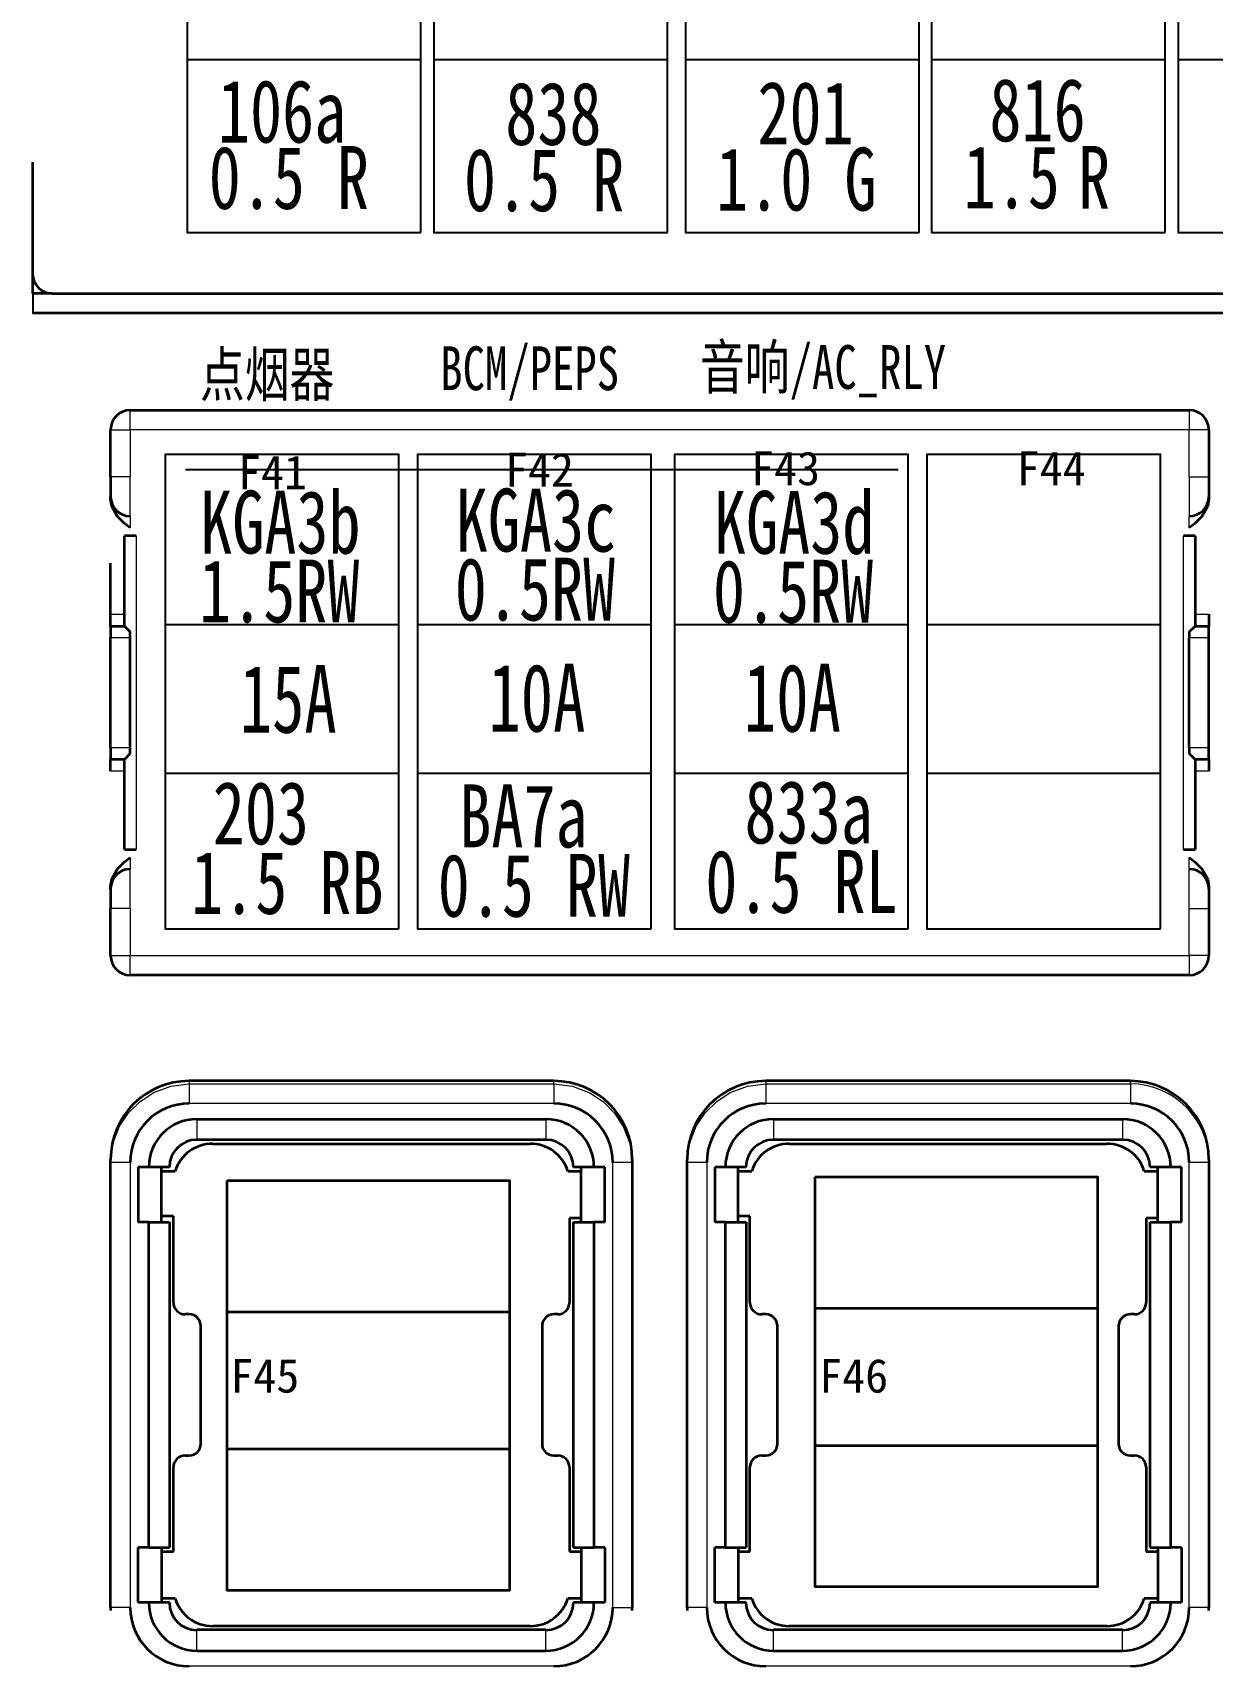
# Model space of a CAD drawing. Header units: millimetres. Extents: x 17 to 3784, y 12 to 1382.
# Drawn here: x 964.18 to 973.02, y 1084.94 to 1097.18 of the extents above; entities that cross this region are included whole.
import ezdxf

# ---------------------------------------------------------------- set-up
doc = ezdxf.new("R2010")
doc.units = ezdxf.units.MM
for name, color, linetype, lineweight in [('0层_1', 7, 'Continuous', 25), ('图层8-0000', 3, 'Continuous', 15), ('粗实线层', 7, 'Continuous', 35)]:
    doc.layers.add(name, color=color, linetype=linetype, lineweight=lineweight)
doc.styles.add('FangSong_GB2312_Style', font='simfang.ttf')
doc.styles.add('HZ', font='', dxfattribs={"width": 0.7})
doc.styles.add('HZTXT', font='', dxfattribs={"width": 0.75})
doc.styles.add('样式 2', font='', dxfattribs={"width": 0.75})
doc.styles.get('HZ').set_extended_font_data('宋体')
doc.styles.get('HZTXT').set_extended_font_data('宋体')
doc.styles.get('样式 2').set_extended_font_data('宋体')

msp = doc.modelspace()

# ---------------------------------------------------------------- linework, layer by layer
at = {"color": 0, "lineweight": 35, "ltscale": 0.071187}
msp.add_line((964.183, 1096.206), (964.183, 1095.37), dxfattribs=at)
at = {"color": 0, "lineweight": 35, "ltscale": 0.0125}
for p, q in [((964.183, 1095.37), (964.183, 1095.223)), ((964.33, 1095.223), (964.183, 1095.223)), ((964.767, 1093.849), (964.767, 1093.702)), ((972.994, 1093.849), (972.994, 1093.702)), ((964.767, 1090.764), (964.767, 1090.617)), ((972.994, 1090.764), (972.994, 1090.617))]:
    msp.add_line(p, q, dxfattribs=at)
msp.add_line((964.185, 1095.225), (964.185, 1095.074))
at = {"color": 0, "lineweight": 35}
for p, q in [((964.33, 1095.223), (1004.429, 1095.223)), ((964.914, 1094.348), (972.847, 1094.348)), ((972.847, 1090.117), (964.914, 1090.117))]:
    msp.add_line(p, q, dxfattribs=at)
at = {"color": 0, "lineweight": 35, "ltscale": 0.272501}
msp.add_line((975.789, 1095.076), (964.185, 1095.076), dxfattribs=at)
at = {"color": 0, "lineweight": 13, "ltscale": 0.0125}
for p, q in [((964.914, 1094.202), (964.914, 1094.348)), ((972.847, 1094.348), (972.847, 1094.202)), ((964.767, 1094.202), (964.914, 1094.202)), ((972.994, 1094.202), (972.847, 1094.202)), ((964.914, 1093.849), (964.767, 1093.849)), ((972.847, 1093.849), (972.994, 1093.849)), ((964.914, 1092.644), (964.767, 1092.644)), ((972.994, 1092.644), (972.847, 1092.644)), ((964.767, 1091.822), (964.914, 1091.822)), ((972.847, 1091.822), (972.994, 1091.822)), ((964.914, 1090.617), (964.767, 1090.617)), ((972.847, 1090.617), (972.994, 1090.617)), ((964.767, 1090.264), (964.914, 1090.264)), ((964.914, 1090.117), (964.914, 1090.264)), ((972.994, 1090.264), (972.847, 1090.264)), ((972.847, 1090.264), (972.847, 1090.117)), ((964.914, 1088.714), (964.767, 1088.714)), ((968.675, 1088.714), (968.528, 1088.714)), ((969.233, 1088.714), (969.086, 1088.714)), ((972.994, 1088.714), (972.847, 1088.714)), ((964.914, 1085.38), (964.767, 1085.38)), ((968.528, 1085.38), (968.675, 1085.38)), ((969.233, 1085.38), (969.086, 1085.38)), ((972.994, 1085.38), (972.847, 1085.38))]:
    msp.add_line(p, q, dxfattribs=at)
at = {"color": 0, "lineweight": 35, "ltscale": 0.03}
for p, q in [((964.767, 1093.849), (964.767, 1094.202)), ((972.994, 1094.202), (972.994, 1093.849)), ((964.767, 1090.264), (964.767, 1090.617)), ((972.994, 1090.617), (972.994, 1090.264))]:
    msp.add_line(p, q, dxfattribs=at)
at = {"color": 0, "lineweight": 13}
for p, q in [((972.847, 1094.202), (964.914, 1094.202)), ((964.914, 1090.264), (972.847, 1090.264))]:
    msp.add_line(p, q, dxfattribs=at)
at = {"color": 0, "lineweight": 13, "ltscale": 0.03}
for p, q in [((964.914, 1094.202), (964.914, 1093.849)), ((972.847, 1093.849), (972.847, 1094.202)), ((964.914, 1090.617), (964.914, 1090.264)), ((972.847, 1090.264), (972.847, 1090.617))]:
    msp.add_line(p, q, dxfattribs=at)
at = {"color": 0, "lineweight": 13, "ltscale": 0.025}
for p, q in [((964.914, 1093.555), (964.914, 1093.849)), ((972.847, 1093.849), (972.847, 1093.555)), ((964.914, 1090.617), (964.914, 1090.911)), ((972.847, 1090.617), (972.847, 1090.911))]:
    msp.add_line(p, q, dxfattribs=at)
at = {"color": 6}
msp.add_line((965.329, 1093.905), (970.667, 1093.905), dxfattribs=at)
at = {"color": 0, "lineweight": 35, "ltscale": 0.001453}
msp.add_line((964.767, 1093.685), (964.767, 1093.702), dxfattribs=at)
at = {"color": 0, "lineweight": 35, "ltscale": 0.00146}
for p, q in [((972.994, 1093.702), (972.994, 1093.685)), ((964.767, 1090.764), (964.767, 1090.781)), ((972.994, 1090.781), (972.994, 1090.764))]:
    msp.add_line(p, q, dxfattribs=at)
at = {"color": 0, "lineweight": 13, "ltscale": 0.0075}
for p, q in [((964.914, 1093.555), (964.914, 1093.467)), ((972.847, 1093.467), (972.847, 1093.555)), ((964.914, 1090.999), (964.914, 1090.911)), ((972.847, 1090.911), (972.847, 1090.999))]:
    msp.add_line(p, q, dxfattribs=at)
at = {"color": 0, "lineweight": 35, "ltscale": 0.0575}
for p, q in [((964.87, 1092.732), (964.87, 1093.408)), ((972.891, 1093.408), (972.891, 1092.732)), ((964.87, 1091.058), (964.87, 1091.733)), ((972.891, 1091.733), (972.891, 1091.058))]:
    msp.add_line(p, q, dxfattribs=at)
at = {"color": 0, "lineweight": 35, "ltscale": 0.0075}
for p, q in [((964.958, 1093.408), (964.87, 1093.408)), ((972.891, 1093.408), (972.803, 1093.408)), ((964.767, 1092.732), (964.767, 1092.821)), ((972.994, 1092.821), (972.994, 1092.732)), ((964.767, 1092.732), (964.767, 1092.644)), ((972.994, 1092.644), (972.994, 1092.732)), ((964.767, 1091.822), (964.767, 1091.733)), ((972.994, 1091.733), (972.994, 1091.822)), ((964.767, 1091.645), (964.767, 1091.733)), ((972.994, 1091.733), (972.994, 1091.645)), ((964.87, 1091.058), (964.958, 1091.058)), ((972.803, 1091.058), (972.891, 1091.058)), ((965.237, 1088.31), (965.149, 1088.31)), ((969.556, 1088.31), (969.468, 1088.31)), ((972.612, 1088.296), (972.524, 1088.296)), ((965.149, 1085.798), (965.237, 1085.798)), ((969.468, 1085.798), (969.556, 1085.798)), ((972.524, 1085.798), (972.612, 1085.798))]:
    msp.add_line(p, q, dxfattribs=at)
at = {"color": 0, "lineweight": 13, "ltscale": 0.2}
for p, q in [((964.958, 1093.408), (964.958, 1091.058)), ((972.803, 1091.058), (972.803, 1093.408))]:
    msp.add_line(p, q, dxfattribs=at)
at = {"color": 0, "lineweight": 35, "ltscale": 0.0325}
msp.add_line((964.767, 1092.821), (964.767, 1093.203), dxfattribs=at)
at = {"color": 0, "lineweight": 13, "ltscale": 0.008749}
for p, q in [((964.767, 1092.821), (964.87, 1092.821)), ((964.87, 1091.645), (964.767, 1091.645))]:
    msp.add_line(p, q, dxfattribs=at)
at = {"color": 0, "lineweight": 13, "ltscale": 0.008751}
for p, q in [((972.891, 1092.821), (972.994, 1092.821)), ((972.994, 1091.645), (972.891, 1091.645))]:
    msp.add_line(p, q, dxfattribs=at)
at = {"color": 0, "lineweight": 35, "ltscale": 0.008749}
for p, q in [((964.767, 1092.732), (964.87, 1092.732)), ((964.87, 1091.733), (964.767, 1091.733))]:
    msp.add_line(p, q, dxfattribs=at)
at = {"color": 0, "lineweight": 35, "ltscale": 0.07}
for p, q in [((964.767, 1091.822), (964.767, 1092.644)), ((964.914, 1091.822), (964.914, 1092.644)), ((972.847, 1091.822), (972.847, 1092.644)), ((972.994, 1091.822), (972.994, 1092.644))]:
    msp.add_line(p, q, dxfattribs=at)
at = {"color": 0, "lineweight": 35, "ltscale": 0.005304}
for p, q in [((964.87, 1092.732), (964.914, 1092.688)), ((964.914, 1091.777), (964.87, 1091.733))]:
    msp.add_line(p, q, dxfattribs=at)
at = {"color": 0, "lineweight": 35, "ltscale": 0.00375}
for p, q in [((964.914, 1092.644), (964.914, 1092.688)), ((972.847, 1092.688), (972.847, 1092.644)), ((964.914, 1091.777), (964.914, 1091.822)), ((972.847, 1091.822), (972.847, 1091.777))]:
    msp.add_line(p, q, dxfattribs=at)
at = {"color": 0, "lineweight": 35, "ltscale": 0.005303}
for p, q in [((972.847, 1092.688), (972.891, 1092.732)), ((972.891, 1091.733), (972.847, 1091.777))]:
    msp.add_line(p, q, dxfattribs=at)
at = {"color": 0, "lineweight": 35, "ltscale": 0.008751}
for p, q in [((972.891, 1092.732), (972.994, 1092.732)), ((972.994, 1091.733), (972.891, 1091.733))]:
    msp.add_line(p, q, dxfattribs=at)
at = {"color": 0, "lineweight": 35, "ltscale": 0.2325}
msp.add_line((968.087, 1089.324), (965.355, 1089.324), dxfattribs=at)
at = {"color": 0, "lineweight": 13, "ltscale": 0.001877}
for p, q in [((965.355, 1089.324), (965.355, 1089.302)), ((968.087, 1089.302), (968.087, 1089.324)), ((969.674, 1089.324), (969.674, 1089.302)), ((972.406, 1089.302), (972.406, 1089.324))]:
    msp.add_line(p, q, dxfattribs=at)
at = {"color": 0, "lineweight": 35, "ltscale": 0.232501}
msp.add_line((972.406, 1089.324), (969.674, 1089.324), dxfattribs=at)
at = {"color": 0, "lineweight": 13, "ltscale": 0.012499}
for p, q in [((965.355, 1089.302), (965.355, 1089.155)), ((968.087, 1089.302), (968.087, 1089.155)), ((969.674, 1089.302), (969.674, 1089.155)), ((972.406, 1089.302), (972.406, 1089.155))]:
    msp.add_line(p, q, dxfattribs=at)
at = {"color": 0, "lineweight": 13, "ltscale": 0.2325}
for p, q in [((965.355, 1089.302), (968.087, 1089.302)), ((968.087, 1089.155), (965.355, 1089.155)), ((968.087, 1084.939), (965.355, 1084.939))]:
    msp.add_line(p, q, dxfattribs=at)
at = {"color": 0, "lineweight": 13, "ltscale": 0.232501}
for p, q in [((969.674, 1089.302), (972.406, 1089.302)), ((972.406, 1089.155), (969.674, 1089.155)), ((972.406, 1084.939), (969.674, 1084.939))]:
    msp.add_line(p, q, dxfattribs=at)
at = {"color": 0, "lineweight": 13, "ltscale": 0.013125}
for p, q in [((965.413, 1089.038), (965.413, 1088.883)), ((968.028, 1089.038), (968.028, 1088.883)), ((969.732, 1089.038), (969.732, 1088.883)), ((972.348, 1089.038), (972.348, 1088.883)), ((965.413, 1085.056), (965.413, 1085.211)), ((968.028, 1085.056), (968.028, 1085.211)), ((969.732, 1085.056), (969.732, 1085.211)), ((972.348, 1085.056), (972.348, 1085.211))]:
    msp.add_line(p, q, dxfattribs=at)
at = {"color": 0, "lineweight": 35, "ltscale": 0.222501}
for p, q in [((965.413, 1089.038), (968.028, 1089.038)), ((969.732, 1089.038), (972.348, 1089.038)), ((968.028, 1088.883), (965.413, 1088.883)), ((972.348, 1088.883), (969.732, 1088.883)), ((968.028, 1085.211), (965.413, 1085.211)), ((972.348, 1085.211), (969.732, 1085.211)), ((965.413, 1085.056), (968.028, 1085.056)), ((969.732, 1085.056), (972.348, 1085.056))]:
    msp.add_line(p, q, dxfattribs=at)
at = {"color": 0, "lineweight": 35, "ltscale": 0.202499}
for p, q in [((965.531, 1088.854), (967.911, 1088.854)), ((969.85, 1088.854), (972.23, 1088.854)), ((967.911, 1085.24), (965.531, 1085.24)), ((972.23, 1085.24), (969.85, 1085.24))]:
    msp.add_line(p, q, dxfattribs=at)
at = {"color": 0, "lineweight": 35, "ltscale": 0.001875}
for p, q in [((964.767, 1088.714), (964.767, 1088.736)), ((968.675, 1088.736), (968.675, 1088.714)), ((969.086, 1088.714), (969.086, 1088.736)), ((972.994, 1088.736), (972.994, 1088.714)), ((964.767, 1085.38), (964.767, 1085.358)), ((968.675, 1085.358), (968.675, 1085.38)), ((969.086, 1085.38), (969.086, 1085.358)), ((972.994, 1085.358), (972.994, 1085.38))]:
    msp.add_line(p, q, dxfattribs=at)
at = {"color": 0, "lineweight": 35, "ltscale": 0.283743}
for p, q in [((964.767, 1085.38), (964.767, 1088.714)), ((968.675, 1088.714), (968.675, 1085.38)), ((969.086, 1085.38), (969.086, 1088.714)), ((972.994, 1088.714), (972.994, 1085.38))]:
    msp.add_line(p, q, dxfattribs=at)
at = {"color": 0, "lineweight": 13, "ltscale": 0.283743}
for p, q in [((964.914, 1088.714), (964.914, 1085.38)), ((969.233, 1088.714), (969.233, 1085.38))]:
    msp.add_line(p, q, dxfattribs=at)
at = {"color": 0, "lineweight": 13, "ltscale": 0.141871}
for p, q in [((968.528, 1087.047), (968.528, 1088.714)), ((972.847, 1087.047), (972.847, 1088.714))]:
    msp.add_line(p, q, dxfattribs=at)
at = {"color": 0, "lineweight": 35, "ltscale": 0.035001}
for p, q in [((964.973, 1088.678), (964.973, 1088.266)), ((965.149, 1088.266), (965.149, 1088.678)), ((968.293, 1088.266), (968.293, 1088.678)), ((968.469, 1088.266), (968.469, 1088.678)), ((969.292, 1088.678), (969.292, 1088.266)), ((969.468, 1088.266), (969.468, 1088.678)), ((972.612, 1088.266), (972.612, 1088.678)), ((972.788, 1088.266), (972.788, 1088.678))]:
    msp.add_line(p, q, dxfattribs=at)
at = {"color": 0, "lineweight": 35, "ltscale": 0.006876}
for p, q in [((965.053, 1088.678), (964.973, 1088.678)), ((968.469, 1088.678), (968.388, 1088.678)), ((969.373, 1088.678), (969.292, 1088.678)), ((972.788, 1088.678), (972.707, 1088.678)), ((965.053, 1088.266), (964.973, 1088.266)), ((968.469, 1088.266), (968.388, 1088.266)), ((969.373, 1088.266), (969.292, 1088.266)), ((972.788, 1088.266), (972.707, 1088.266)), ((965.053, 1085.828), (964.973, 1085.828)), ((968.469, 1085.828), (968.388, 1085.828)), ((969.373, 1085.828), (969.292, 1085.828)), ((972.788, 1085.828), (972.707, 1085.828)), ((965.053, 1085.416), (964.973, 1085.416)), ((968.469, 1085.416), (968.388, 1085.416)), ((969.373, 1085.416), (969.292, 1085.416)), ((972.788, 1085.416), (972.707, 1085.416))]:
    msp.add_line(p, q, dxfattribs=at)
at = {"color": 0, "lineweight": 35, "ltscale": 0.013126}
for p, q in [((965.208, 1088.678), (965.053, 1088.678)), ((965.053, 1088.266), (965.208, 1088.266)), ((965.053, 1085.828), (965.208, 1085.828)), ((965.208, 1085.416), (965.053, 1085.416))]:
    msp.add_line(p, q, dxfattribs=at)
at = {"color": 0, "lineweight": 35, "ltscale": 0.008652}
for p, q in [((965.149, 1088.648), (965.251, 1088.648)), ((968.191, 1088.648), (968.293, 1088.648)), ((965.251, 1085.446), (965.149, 1085.446)), ((968.293, 1085.446), (968.191, 1085.446))]:
    msp.add_line(p, q, dxfattribs=at)
at = {"color": 0, "lineweight": 35, "ltscale": 0.013124}
for p, q in [((968.388, 1088.678), (968.234, 1088.678)), ((969.527, 1088.678), (969.373, 1088.678)), ((972.707, 1088.678), (972.553, 1088.678)), ((968.234, 1088.266), (968.388, 1088.266)), ((969.373, 1088.266), (969.527, 1088.266)), ((972.553, 1088.266), (972.707, 1088.266)), ((968.234, 1085.828), (968.388, 1085.828)), ((969.373, 1085.828), (969.527, 1085.828)), ((972.553, 1085.828), (972.707, 1085.828)), ((968.388, 1085.416), (968.234, 1085.416)), ((969.527, 1085.416), (969.373, 1085.416)), ((972.707, 1085.416), (972.553, 1085.416))]:
    msp.add_line(p, q, dxfattribs=at)
at = {"color": 0, "lineweight": 35, "ltscale": 0.00865}
for p, q in [((969.468, 1088.648), (969.57, 1088.648)), ((972.51, 1088.648), (972.612, 1088.648)), ((969.57, 1085.446), (969.468, 1085.446)), ((972.612, 1085.446), (972.51, 1085.446))]:
    msp.add_line(p, q, dxfattribs=at)
at = {"color": 0, "lineweight": 35, "ltscale": 0.207502}
for p, q in [((965.053, 1085.828), (965.053, 1088.266)), ((965.208, 1088.266), (965.208, 1085.828)), ((968.234, 1085.828), (968.234, 1088.266)), ((968.388, 1088.266), (968.388, 1085.828)), ((969.373, 1085.828), (969.373, 1088.266)), ((969.527, 1088.266), (969.527, 1085.828)), ((972.553, 1085.828), (972.553, 1088.266)), ((972.707, 1088.266), (972.707, 1085.828))]:
    msp.add_line(p, q, dxfattribs=at)
at = {"color": 0, "lineweight": 35, "ltscale": 0.055002}
for p, q in [((965.237, 1087.664), (965.237, 1088.31)), ((969.556, 1087.664), (969.556, 1088.31))]:
    msp.add_line(p, q, dxfattribs=at)
at = {"color": 0, "lineweight": 35, "ltscale": 0.053751}
for p, q in [((968.205, 1088.296), (968.205, 1087.664)), ((972.524, 1088.296), (972.524, 1087.664)), ((965.237, 1085.798), (965.237, 1086.43)), ((968.205, 1086.43), (968.205, 1085.798)), ((969.556, 1085.798), (969.556, 1086.43)), ((972.524, 1086.43), (972.524, 1085.798))]:
    msp.add_line(p, q, dxfattribs=at)
at = {"color": 0, "lineweight": 35, "ltscale": 0.007501}
for p, q in [((968.293, 1088.296), (968.205, 1088.296)), ((968.205, 1085.798), (968.293, 1085.798))]:
    msp.add_line(p, q, dxfattribs=at)
at = {"color": 0, "lineweight": 35, "ltscale": 0.002501}
for p, q in [((965.355, 1087.576), (965.325, 1087.576)), ((965.325, 1086.518), (965.355, 1086.518))]:
    msp.add_line(p, q, dxfattribs=at)
at = {"color": 0, "lineweight": 35, "ltscale": 0.075}
for p, q in [((965.443, 1086.606), (965.443, 1087.488)), ((967.999, 1087.488), (967.999, 1086.606)), ((969.762, 1086.606), (969.762, 1087.488)), ((972.318, 1087.488), (972.318, 1086.606))]:
    msp.add_line(p, q, dxfattribs=at)
at = {"color": 0, "lineweight": 35, "ltscale": 0.002499}
for p, q in [((968.116, 1087.576), (968.087, 1087.576)), ((969.674, 1087.576), (969.644, 1087.576)), ((972.436, 1087.576), (972.406, 1087.576)), ((968.087, 1086.518), (968.116, 1086.518)), ((969.644, 1086.518), (969.674, 1086.518)), ((972.406, 1086.518), (972.436, 1086.518))]:
    msp.add_line(p, q, dxfattribs=at)
at = {"color": 0, "lineweight": 13, "ltscale": 0.141872}
for p, q in [((968.528, 1085.38), (968.528, 1087.047)), ((972.847, 1085.38), (972.847, 1087.047))]:
    msp.add_line(p, q, dxfattribs=at)
at = {"color": 0, "lineweight": 35, "ltscale": 0.035}
for p, q in [((964.973, 1085.416), (964.973, 1085.828)), ((965.149, 1085.828), (965.149, 1085.416)), ((968.293, 1085.828), (968.293, 1085.416)), ((968.469, 1085.828), (968.469, 1085.416)), ((969.292, 1085.416), (969.292, 1085.828)), ((969.468, 1085.828), (969.468, 1085.416)), ((972.612, 1085.828), (972.612, 1085.416)), ((972.788, 1085.828), (972.788, 1085.416))]:
    msp.add_line(p, q, dxfattribs=at)
at = {"color": 0, "lineweight": 35}
for points in [[(964.914, 1093.467), (964.871, 1093.501), (964.819, 1093.552), (964.775, 1093.631), (964.767, 1093.685)], [(972.994, 1093.685), (972.986, 1093.631), (972.941, 1093.552), (972.89, 1093.501), (972.847, 1093.467)], [(964.767, 1090.781), (964.775, 1090.835), (964.819, 1090.914), (964.871, 1090.965), (964.914, 1090.999)], [(972.847, 1090.999), (972.89, 1090.965), (972.941, 1090.914), (972.986, 1090.835), (972.994, 1090.781)]]:
    msp.add_lwpolyline(points, dxfattribs=at)
at = {"color": 0, "lineweight": 13}
for points in [[(964.767, 1088.714), (964.784, 1088.855), (964.834, 1088.985), (964.902, 1089.086), (964.988, 1089.171), (965.09, 1089.238), (965.218, 1089.285), (965.355, 1089.302)], [(968.087, 1089.302), (968.227, 1089.285), (968.357, 1089.234), (968.458, 1089.167), (968.544, 1089.081), (968.61, 1088.979), (968.658, 1088.851), (968.675, 1088.714)], [(969.086, 1088.714), (969.104, 1088.855), (969.154, 1088.985), (969.221, 1089.086), (969.308, 1089.171), (969.409, 1089.238), (969.537, 1089.285), (969.674, 1089.302)]]:
    msp.add_lwpolyline(points, dxfattribs=at)
at = {"color": 0, "lineweight": 35}
for centre, radius, start, end in [((964.33, 1095.37), 0.147, 180, 270), ((964.914, 1094.202), 0.147, 90, 180), ((972.847, 1094.202), 0.147, 0, 90), ((964.914, 1093.702), 0.147, 180, 270), ((972.847, 1093.702), 0.147, 270, 0), ((964.914, 1090.764), 0.147, 90, 180), ((972.847, 1090.764), 0.147, 0, 90), ((964.914, 1090.264), 0.147, 180, 270), ((972.847, 1090.264), 0.147, 270, 0), ((965.355, 1088.736), 0.588, 90.0027, 180.0025), ((968.087, 1088.736), 0.588, 359.9975, 89.9973), ((969.674, 1088.736), 0.588, 90.0027, 180.0025), ((972.406, 1088.736), 0.588, 359.9975, 89.9973), ((965.355, 1088.714), 0.441, 90.0047, 180.0001), ((968.087, 1088.714), 0.441, 359.9996, 89.995), ((969.674, 1088.714), 0.441, 90.0047, 180.0001), ((972.406, 1088.714), 0.441, 359.9975, 89.9974), ((965.413, 1088.678), 0.36, 90, 180), ((968.028, 1088.678), 0.36, 0, 90), ((969.732, 1088.678), 0.36, 90, 180), ((972.348, 1088.678), 0.36, 0, 90), ((965.413, 1088.678), 0.206, 90, 180), ((965.531, 1088.56), 0.294, 90, 162.5424), ((967.911, 1088.56), 0.294, 17.4576, 90), ((968.028, 1088.678), 0.206, 0, 90), ((969.732, 1088.678), 0.206, 90, 180), ((969.85, 1088.56), 0.294, 90, 162.5424), ((972.23, 1088.56), 0.294, 17.4576, 90), ((972.348, 1088.678), 0.206, 0, 90), ((965.325, 1087.664), 0.0881, 180, 270), ((968.116, 1087.664), 0.0881, 270, 0), ((969.644, 1087.664), 0.0881, 180, 270), ((972.436, 1087.664), 0.0881, 270, 0), ((965.355, 1087.488), 0.0881, 360, 90), ((968.087, 1087.488), 0.0881, 90, 180), ((969.674, 1087.488), 0.0881, 360, 90), ((972.406, 1087.488), 0.0881, 90, 180), ((965.325, 1086.43), 0.0881, 90, 180), ((965.355, 1086.606), 0.0881, 270, 0), ((968.087, 1086.606), 0.0881, 180, 270), ((968.116, 1086.43), 0.0881, 0, 90), ((969.644, 1086.43), 0.0881, 90, 180), ((969.674, 1086.606), 0.0881, 270, 0), ((972.406, 1086.606), 0.0881, 180, 270), ((972.436, 1086.43), 0.0881, 0, 90), ((965.413, 1085.416), 0.36, 180, 270), ((965.413, 1085.416), 0.206, 180, 270), ((965.531, 1085.534), 0.294, 197.4576, 270), ((967.911, 1085.534), 0.294, 270, 342.5424), ((968.028, 1085.416), 0.36, 270, 0), ((968.028, 1085.416), 0.206, 270, 0), ((969.732, 1085.416), 0.36, 180, 270), ((969.732, 1085.416), 0.206, 180, 270), ((969.85, 1085.534), 0.294, 197.4576, 270), ((972.23, 1085.534), 0.294, 270, 342.5424), ((972.348, 1085.416), 0.206, 270, 360), ((972.348, 1085.416), 0.36, 270, 0), ((965.355, 1085.38), 0.441, 179.9999, 269.9953), ((968.087, 1085.38), 0.441, 270.005, 0.0004), ((969.674, 1085.38), 0.441, 179.9999, 269.9953), ((972.406, 1085.38), 0.441, 270.0026, 0.0025)]:
    msp.add_arc(centre, radius, start, end, dxfattribs=at)
at = {"color": 0, "lineweight": 13}
msp.add_arc((972.406, 1088.714), 0.588, 359.9987, 89.9987, dxfattribs=at)
at = {"layer": '0层_1', "color": 0, "lineweight": -2}
for p, q in [((967.09, 1096.973), (965.34, 1096.973)), ((968.939, 1096.973), (967.188, 1096.973)), ((970.824, 1096.973), (969.074, 1096.973)), ((972.667, 1096.973), (970.917, 1096.973)), ((974.514, 1096.973), (972.763, 1096.973)), ((966.926, 1092.742), (965.175, 1092.742)), ((968.817, 1092.742), (967.066, 1092.742)), ((970.741, 1092.742), (968.99, 1092.742)), ((972.632, 1092.742), (970.881, 1092.742)), ((966.926, 1091.626), (965.175, 1091.626)), ((968.817, 1091.626), (967.066, 1091.626)), ((970.741, 1091.626), (968.99, 1091.626)), ((972.632, 1091.626), (970.881, 1091.626))]:
    msp.add_line(p, q, dxfattribs=at)
for points in [[(967.09, 1095.68), (967.09, 1099.233), (965.34, 1099.233), (965.34, 1095.68)], [(968.939, 1095.68), (968.939, 1099.233), (967.188, 1099.233), (967.188, 1095.68)], [(970.824, 1095.68), (970.824, 1099.233), (969.074, 1099.233), (969.074, 1095.68)], [(972.667, 1095.68), (972.667, 1099.233), (970.917, 1099.233), (970.917, 1095.68)], [(974.514, 1095.68), (974.514, 1099.233), (972.763, 1099.233), (972.763, 1095.68)], [(966.926, 1090.463), (966.926, 1094.016), (965.175, 1094.016), (965.175, 1090.463)], [(968.817, 1090.463), (968.817, 1094.016), (967.066, 1094.016), (967.066, 1090.463)], [(970.741, 1090.463), (970.741, 1094.016), (968.99, 1094.016), (968.99, 1090.463)], [(972.632, 1090.463), (972.632, 1094.016), (970.881, 1094.016), (970.881, 1090.463)]]:
    msp.add_lwpolyline(points, close=True, dxfattribs=at)
at = {"layer": '粗实线层', "color": 0}
for p, q in [((970.045, 1087.621), (972.159, 1087.621)), ((965.64, 1087.595), (967.755, 1087.595)), ((965.64, 1086.567), (967.755, 1086.567)), ((970.045, 1086.593), (972.159, 1086.593))]:
    msp.add_line(p, q, dxfattribs=at)
for points in [[(970.045, 1088.605), (972.159, 1088.605), (972.159, 1085.535), (970.045, 1085.535)], [(965.64, 1088.579), (967.755, 1088.579), (967.755, 1085.508), (965.64, 1085.508)]]:
    msp.add_lwpolyline(points, close=True, dxfattribs=at)

# ---------------------------------------------------------------- texts
at = {"color": 0, "linetype": 'Continuous', "style": 'FangSong_GB2312_Style'}
for s, p in [('F41', (965.721, 1093.757)), ('F42', (967.721, 1093.777)), ('F43', (969.565, 1093.787)), ('F44', (971.555, 1093.787)), ('F45', (965.664, 1086.989)), ('F46', (970.075, 1086.989))]:
    msp.add_text(s, height=0.2531, dxfattribs=at).set_placement(p)
at = {"layer": '0层_1', "color": 0, "lineweight": -2, "char_height": 0.32821, "attachment_point": 7, "style": 'HZ'}
for s, insert in [('{\\W0.75;点烟器}', (965.436, 1094.416)), ('{\\W0.75;BCM/PEPS}', (967.236, 1094.419)), ('{\\W0.75;音响/AC_RLY}', (969.182, 1094.428))]:
    msp.add_mtext(s, dxfattribs=dict(at, insert=insert))
at = {"layer": '0层_1', "color": 0, "lineweight": -2, "char_height": 0.5085, "width": 2.1084, "attachment_point": 7, "style": 'HZ'}
for s, insert in [('15A', (965.734, 1091.924)), ('10A', (967.597, 1091.932)), ('10A', (969.511, 1091.932))]:
    msp.add_mtext(s, dxfattribs=dict(at, insert=insert))
at = {"layer": '图层8-0000', "color": 0, "style": '样式 2', "width": 0.75}
for s, height, p in [('816', 0.4709, (971.35, 1096.363)), ('1.5', 0.4709, (971.157, 1095.861)), ('R', 0.471, (972.014, 1095.858))]:
    msp.add_text(s, height=height, dxfattribs=at).set_placement(p)
at = {"layer": '图层8-0000', "color": 0}
for s, insert, char_height, width, attachment_point, style in [('106a', (966.532, 1096.345), 0.4709, 1.39217, 9, '样式 2'), ('838', (968.444, 1096.328), 0.4709, 1.39217, 9, '样式 2'), ('201', (970.333, 1096.333), 0.4709, 1.39217, 9, '样式 2'), ('0.5 R', (966.703, 1095.849), 0.4709, 1.89096, 9, '样式 2'), ('0.5 R', (968.615, 1095.832), 0.4709, 1.89096, 9, '样式 2'), ('1.0 G', (970.504, 1095.837), 0.4709, 1.89096, 9, '样式 2'), ('KGA3b', (965.438, 1093.746), 0.4709, 2.73785, 1, 'HZTXT'), ('KGA3c', (967.353, 1093.761), 0.4709, 2.73785, 1, 'HZTXT'), ('KGA3d', (969.287, 1093.744), 0.4709, 2.73785, 1, 'HZTXT'), ('0.5RW', (967.345, 1093.244), 0.4709, 1.39217, 1, 'HZTXT'), ('1.5RW', (965.43, 1093.23), 0.4709, 1.39217, 1, 'HZTXT'), ('0.5RW', (969.279, 1093.228), 0.4709, 1.39217, 1, 'HZTXT'), ('203', (965.532, 1091.088), 0.4709, 0.95856, 7, 'HZTXT'), ('BA7a', (967.379, 1091.066), 0.4709, 0.95856, 7, 'HZTXT'), ('833a', (969.516, 1091.095), 0.4709, 0.95856, 7, 'HZTXT'), ('1.5 RB', (965.37, 1091.046), 0.4709, 2.73785, 1, 'HZTXT'), ('\\pt2.3544;0.5 RL', (969.222, 1091.054), 0.47087, 2.73785, 1, 'HZTXT'), ('0.5 RW', (967.217, 1091.025), 0.4709, 2.73785, 1, 'HZTXT')]:
    msp.add_mtext(s, dxfattribs=dict(at, insert=insert, char_height=char_height, width=width, attachment_point=attachment_point, style=style))

doc.saveas('drawing.dxf')
